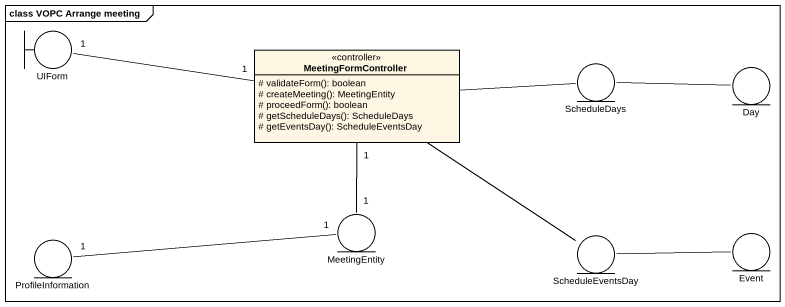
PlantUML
@startuml
mainframe class VOPC Arrange meeting
allowmixing
hide circle
hide empty members
skinparam classAttributeIconSize 0
boundary UIForm
class MeetingFormController <<controller>> {
  # validateForm(): boolean
  # createMeeting(): MeetingEntity
  # proceedForm(): boolean
  # getScheduleDays(): ScheduleDays
  # getEventsDay(): ScheduleEventsDay
}
entity ScheduleDays
entity Day
entity ProfileInformation
entity MeetingEntity
entity ScheduleEventsDay
entity Event
UIForm "1" -right- "1" MeetingFormController
MeetingFormController -right- ScheduleDays
MeetingFormController "1" -- "1" MeetingEntity
MeetingFormController -- ScheduleEventsDay
ScheduleDays -right- Day
MeetingEntity "1" -left- "1" ProfileInformation
ScheduleEventsDay -right- Event
@enduml
